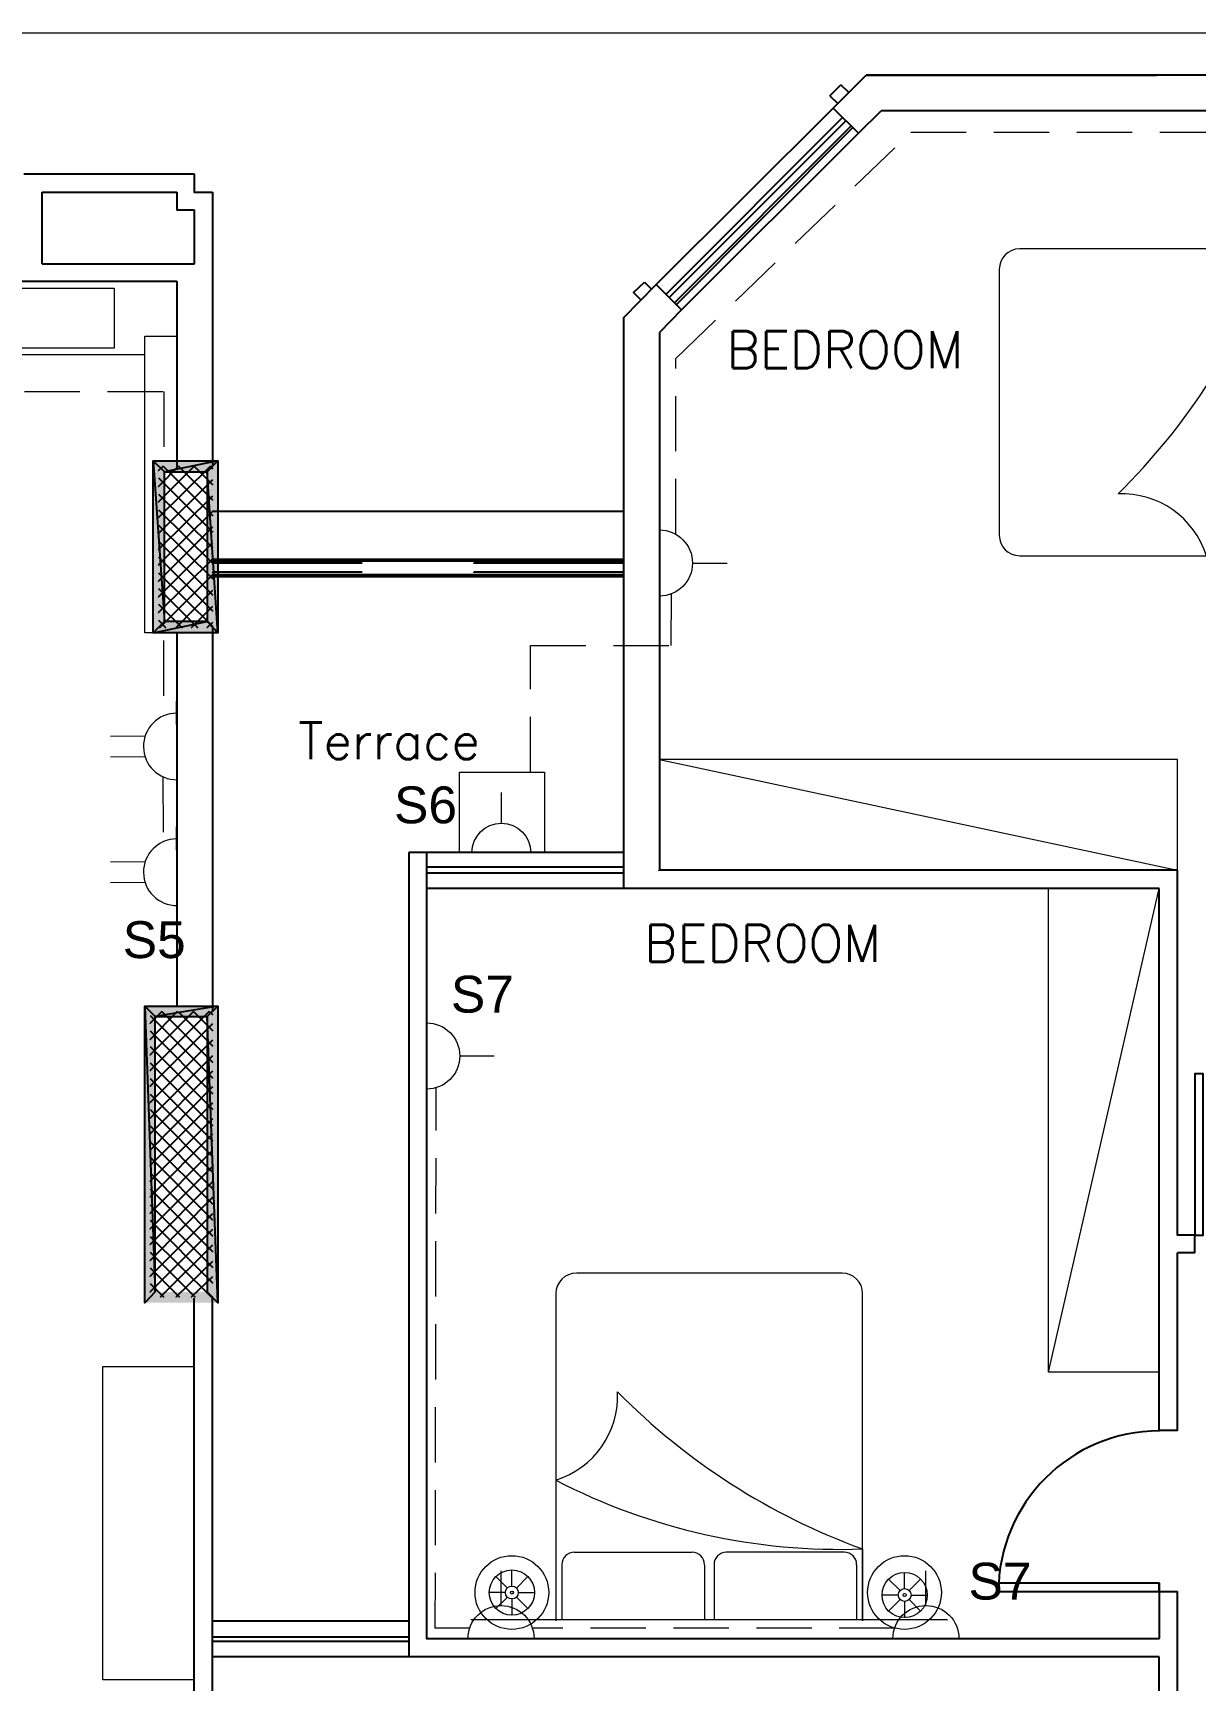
# Model space of a CAD drawing. Header units: inches. Extents: x 14 to 158, y 51 to 94.
# Drawn here: x 68.37 to 74.67, y 84.09 to 93.03 of the extents above; entities that cross this region are included whole.
import ezdxf

# ---------------------------------------------------------------- set-up
doc = ezdxf.new("R2010")
doc.units = ezdxf.units.IN
doc.header["$LTSCALE"] = 0.6
doc.header["$MEASUREMENT"] = 0
doc.linetypes.add('DASHED', pattern=[0.75, 0.5, -0.25])
doc.layers.get('0').update_dxf_attribs({"color": 253, "lineweight": 0})
for name, color, linetype, lineweight in [('fur', 253, 'Continuous', 0), ('Furniture', 253, 'Continuous', 0), ('K Furniture', 253, 'Continuous', 0), ('POWER-1', 3, 'Continuous', 0), ('text', 3, 'Continuous', 0), ('wiring1', 3, 'DASHED', 0)]:
    doc.layers.add(name, color=color, linetype=linetype, lineweight=lineweight)
doc.styles.add('SIMPLEX', font='SIMPLEX.SHX')
doc.styles.get("Standard").update_dxf_attribs({"font": 'arial.ttf'})

# ---------------------------------------------------------------- blocks, each defined once
blk = doc.blocks.new('A$C7ABF570E')
at = {"layer": 'Furniture'}
for p, q in [((2.586, 0.0524), (0, 0.0524)), ((2.4874, 0.0524), (2.4296, 0.0524))]:
    blk.add_line(p, q, dxfattribs=at)
at = {"layer": 'K Furniture'}
for p, q in [((2.0143, 1.9331), (0.5718, 1.9331)), ((0.4608, 1.8221), (0.4608, 0.0467)), ((2.1252, 0.0467), (2.1252, 1.8221)), ((0.5607, 0.4183), (1.1998, 0.4183)), ((0.5607, 0.4183), (1.1998, 0.4183)), ((2.0253, 0.4183), (1.3863, 0.4183)), ((2.0253, 0.4183), (1.3863, 0.4183)), ((2.1252, 0.4366), (2.1252, 0.0467)), ((0.1974, 0.2246, 0), (0.1352, 0.2868, 0)), ((0.222, 0.2348, 0), (0.222, 0.3227, 0)), ((0.2466, 0.2246, 0), (0.3088, 0.2868, 0)), ((0.4932, 0.3508), (0.4932, 0.0524)), ((1.2673, 0.3508), (1.2673, 0.0524)), ((1.3188, 0.3508), (1.3188, 0.0524)), ((2.0929, 0.3508), (2.0929, 0.0524)), ((2.3287, 0.211), (2.2665, 0.2731)), ((2.3533, 0.2212), (2.3533, 0.3091)), ((2.3779, 0.211), (2.4401, 0.2731)), ((0.1872, 0.2, 0), (0.0993, 0.2, 0)), ((0.2568, 0.2, 0), (0.3447, 0.2, 0)), ((2.3185, 0.1864), (2.2306, 0.1864)), ((2.3881, 0.1864), (2.476, 0.1864)), ((0.1974, 0.1754, 0), (0.1352, 0.1132, 0)), ((0.222, 0.1652, 0), (0.222, 0.0773, 0)), ((0.2466, 0.1754, 0), (0.3088, 0.1132, 0)), ((2.3287, 0.1617), (2.2665, 0.0996)), ((2.3533, 0.1515), (2.3533, 0.0636)), ((2.3779, 0.1617), (2.4401, 0.0996))]:
    blk.add_line(p, q, dxfattribs=at)
for centre, radius in [((0.222, 0.2, 0), 0.2), ((2.3524, 0.2, 0), 0.2), ((0.222, 0.2, 0), 0.1227), ((2.3533, 0.1864), 0.1227), ((0.222, 0.2, 0), 0.0348), ((0.222, 0.2, 0), 0.00828), ((2.3533, 0.1864), 0.0348), ((2.3533, 0.1864), 0.00828)]:
    blk.add_circle(centre, radius, dxfattribs=at)
for centre, radius, start, end in [((0.5718, 1.8221), 0.111, 90, 180), ((2.0143, 1.8221), 0.111, 0, 90), ((0.3169, 1.2669), 0.4794, 287.4621, 2.62083), ((3.3458, 3.8037), 3.5815, 224.60229, 250.07395), ((2.0005, 3.7801), 3.3458, 242.59989, 272.13581), ((0.5607, 0.3508), 0.0675, 90, 180), ((0.5607, 0.3508), 0.0675, 90, 180), ((1.1998, 0.3508), 0.0675, 0, 90), ((1.1998, 0.3508), 0.0675, 0, 90), ((1.3863, 0.3508), 0.0675, 90, 180), ((1.3863, 0.3508), 0.0675, 90, 180), ((2.0253, 0.3508), 0.0675, 360, 90), ((2.0253, 0.3508), 0.0675, 0, 90)]:
    blk.add_arc(centre, radius, start, end, dxfattribs=at)
blk = doc.blocks.new('SO-10')
at = {"layer": 'POWER-1'}
for p, q in [((0, 0.1761), (0, 0.3603)), ((0.25, 0), (-0.25, 0))]:
    blk.add_line(p, q, dxfattribs=at)
blk.add_arc((0, 0), 0.1761, 0, 180, dxfattribs=at)
blk = doc.blocks.new('so-10-10')
at = {"layer": 'POWER-1'}
blk.add_line((-0.911, 0), (-0.018, 0), dxfattribs=at)
for points in [[(-0.546, 0.303), (-0.546, 0.631)], [(-0.349, 0.301), (-0.349, 0.631)], [(0, 0), (-0.901, 0)]]:
    blk.add_lwpolyline(points, dxfattribs=at)
blk.add_arc((-0.45, 0), 0.317, 0, 180, dxfattribs=at)

msp = doc.modelspace()

# ---------------------------------------------------------------- hatches: boundary and pattern name
h = msp.add_hatch(color=256)
h.paths.add_polyline_path([(69.313, 90.6451), (69.3696, 90.7044), (69.08, 90.6451)])
h.paths.add_polyline_path([(69.3696, 90.7044), (69.08, 90.6451), (69.0193, 90.7044)])
h.paths.add_polyline_path([(69.08, 90.6451), (69.0193, 90.7044), (69.08, 89.8328)])
h.paths.add_polyline_path([(69.0193, 90.7044), (69.08, 89.8328), (69.0193, 89.7721)])
h.paths.add_polyline_path([(69.08, 89.8328), (69.0193, 89.7721), (69.313, 89.8328)])
h.paths.add_polyline_path([(69.0193, 89.7721), (69.313, 89.8328), (69.3696, 89.7721)])
h.paths.add_polyline_path([(69.313, 89.8328), (69.3696, 89.7721), (69.313, 90.6451)])
h.paths.add_polyline_path([(69.3696, 89.7721), (69.313, 90.6451), (69.3696, 90.7044)])
h = msp.add_hatch(color=256)
h.paths.add_polyline_path([(69.313, 87.6897), (69.3696, 87.7463), (69.0303, 87.6897)])
h.paths.add_polyline_path([(69.3696, 87.7463), (69.0303, 87.6897), (68.9738, 87.7463)])
h.paths.add_polyline_path([(69.0303, 87.6897), (68.9738, 87.7463), (69.0303, 86.1962)])
h.paths.add_polyline_path([(68.9738, 87.7463), (69.0303, 86.1962), (68.9738, 86.1369)])
h.paths.add_polyline_path([(69.0303, 86.1962), (68.9738, 86.1369), (69.313, 86.1962)])
h.paths.add_polyline_path([(68.9738, 86.1369), (69.313, 86.1962), (69.3696, 86.1369)])
h.paths.add_polyline_path([(69.313, 86.1962), (69.3696, 86.1369), (69.313, 87.6897)])
h.paths.add_polyline_path([(69.3696, 86.1369), (69.313, 87.6897), (69.3696, 87.7463)])

# ---------------------------------------------------------------- linework, layer by layer
for p, q in [((68.9738, 89.7721), (68.9738, 91.3815)), ((68.9738, 91.3815), (69.1475, 91.3815)), ((69.0193, 89.7721), (68.9738, 89.7721))]:
    msp.add_line(p, q)
msp.add_lwpolyline([(49.7235, 93.0265), (82.2429, 93.0265), (82.2429, 73.4364), (49.7235, 73.4364)], close=True)
at = {"linetype": 'Continuous', "lineweight": -2}
for points in [[(72.7097, 92.6185), (72.889, 92.7978), (72.889, 92.7978)], [(72.889, 92.7978), (74.4639, 92.7978), (74.4639, 92.7978)], [(75.8374, 92.7978), (72.889, 92.7978), (72.889, 92.7978)], [(72.6917, 92.6847), (72.751, 92.7454), (72.751, 92.7454)], [(72.6917, 92.6847), (72.7345, 92.6433), (72.7345, 92.6433)], [(72.7938, 92.7026), (72.751, 92.7454), (72.751, 92.7454)], [(72.7097, 92.6185), (71.7485, 91.6614), (71.7485, 91.6614)], [(72.7097, 92.6185), (72.8462, 92.4834), (72.9703, 92.6047)], [(75.643, 92.6047), (72.9703, 92.6047), (72.9703, 92.6047)], [(72.7621, 92.5689), (71.8022, 91.609), (71.8022, 91.609)], [(72.78, 92.5509), (71.8188, 91.5911), (71.8188, 91.5911)], [(72.8076, 92.5234), (71.8478, 91.5621), (71.8478, 91.5621)], [(72.8145, 92.5123), (71.8588, 91.5525), (71.8588, 91.5525)], [(72.8462, 92.4834), (71.8864, 91.5235), (71.8864, 91.5235)], [(68.3173, 92.2613), (69.2427, 92.2613), (69.2427, 92.2613)], [(69.2427, 92.2613), (69.2427, 92.1634), (69.3406, 92.1634)], [(68.4166, 92.1634), (69.1475, 92.1634), (69.1475, 92.1634)], [(68.4166, 91.7745), (68.4166, 92.1634), (68.4166, 92.1634)], [(69.1475, 92.1634), (69.1475, 92.0669), (69.2427, 92.0669)], [(69.3406, 92.1634), (69.3406, 90.6768), (69.3406, 90.6768)], [(69.2427, 92.0669), (69.2427, 91.7745), (69.2427, 91.7745)], [(68.4166, 91.7745), (69.2427, 91.7745), (69.2427, 91.7745)], [(68.2001, 91.6794), (69.1475, 91.6794), (69.1475, 91.6794)], [(69.1475, 91.6794), (69.1475, 90.6768), (69.1475, 90.6768)], [(71.5719, 91.4808), (71.7485, 91.6614), (71.8864, 91.5235), (71.7664, 91.4008)], [(71.6257, 91.6187), (71.685, 91.6752), (71.685, 91.6752)], [(71.6671, 91.5773), (71.6257, 91.6187), (71.6257, 91.6187)], [(71.685, 91.6752), (71.7236, 91.6366), (71.7236, 91.6366)], [(71.5719, 91.4808), (71.5719, 88.3848), (71.5719, 88.3848)], [(71.7664, 91.4008), (71.7664, 88.4841), (71.7664, 88.4841)], [(69.331, 90.6768), (69.0482, 90.3982), (69.0482, 90.3982)], [(69.2427, 90.6768), (69.0482, 90.4823), (69.0482, 90.4823)], [(69.1572, 90.6768), (69.0482, 90.5665), (69.0482, 90.5665)], [(69.0731, 90.6768), (69.0482, 90.652), (69.0482, 90.652)], [(69.0731, 90.6768), (69.3406, 90.4079), (69.3406, 90.4079)], [(69.1572, 90.6768), (69.3406, 90.4934), (69.3406, 90.4934)], [(69.2427, 90.6768), (69.3406, 90.5775), (69.3406, 90.5775)], [(69.331, 90.6768), (69.3406, 90.663), (69.3406, 90.663)], [(69.0482, 90.6133), (69.3406, 90.3196), (69.3406, 90.3196)], [(69.3406, 90.6023), (69.0482, 90.3099), (69.0482, 90.3099)], [(69.0482, 90.5251), (69.3406, 90.2355), (69.3406, 90.2355)], [(69.3406, 90.514), (69.0482, 90.2244), (69.0482, 90.2244)], [(69.0482, 90.4396), (69.3406, 90.15), (69.3406, 90.15)], [(69.3406, 90.4299), (69.0482, 90.1403), (69.0482, 90.1403)], [(69.0482, 90.3555), (69.3406, 90.0658), (69.3406, 90.0658)], [(69.3406, 90.4327), (71.5719, 90.4327), (71.5719, 90.4327)], [(69.3406, 90.4327), (71.5719, 90.4327), (71.5719, 90.4327)], [(69.3406, 90.3444), (69.0482, 90.0521), (69.0482, 90.0521)], [(69.0482, 90.27), (69.3406, 89.9776), (69.3406, 89.9776)], [(69.3406, 90.2603), (69.0482, 89.9666), (69.0482, 89.9666)], [(69.0482, 90.1817), (69.3406, 89.8921), (69.3406, 89.8921)], [(69.3406, 90.172), (69.0482, 89.8824), (69.0482, 89.8824)], [(69.3406, 90.172), (71.5719, 90.172), (71.5719, 90.172)], [(69.3406, 90.172), (71.5719, 90.172), (71.5719, 90.172)], [(69.0482, 90.0976), (69.3406, 89.808), (69.3406, 89.808)], [(69.3406, 90.0865), (69.0551, 89.8011), (69.0551, 89.8011)], [(71.5719, 90.161), (69.3406, 90.161), (69.3406, 90.161)], [(71.5719, 90.161), (69.3406, 90.161), (69.3406, 90.161)], [(70.1529, 90.15), (69.3406, 90.15), (69.3406, 90.15)], [(70.1529, 90.15), (69.3406, 90.15), (69.3406, 90.15)], [(70.1529, 90.1003), (69.3406, 90.1003), (69.3406, 90.1003)], [(70.1529, 90.1003), (69.3406, 90.1003), (69.3406, 90.1003)], [(71.5719, 90.0865), (69.3406, 90.0865), (69.3406, 90.0865)], [(71.5719, 90.0865), (69.3406, 90.0865), (69.3406, 90.0865)], [(71.5719, 90.15), (70.7597, 90.15), (70.7597, 90.15)], [(71.5719, 90.15), (70.7597, 90.15), (70.7597, 90.15)], [(71.5719, 90.1003), (70.7597, 90.1003), (70.7597, 90.1003)], [(71.5719, 90.1003), (70.7597, 90.1003), (70.7597, 90.1003)], [(69.0482, 90.0121), (69.2592, 89.8011), (69.2592, 89.8011)], [(69.3406, 90.0024), (69.1434, 89.8011), (69.1434, 89.8011)], [(69.3406, 90.0769), (71.5719, 90.0769), (71.5719, 90.0769)], [(69.3406, 90.0769), (71.5719, 90.0769), (71.5719, 90.0769)], [(69.0482, 89.9279), (69.1751, 89.8011), (69.1751, 89.8011)], [(69.3406, 89.9142), (69.2275, 89.8011), (69.2275, 89.8011)], [(69.0482, 89.8397), (69.0869, 89.8011), (69.0869, 89.8011)], [(69.3406, 89.8286), (69.313, 89.8011), (69.313, 89.8011)], [(69.1475, 89.7721), (69.1475, 87.7463), (69.1475, 87.7463)], [(69.3406, 89.8011), (69.3406, 87.7173), (69.3406, 87.7173)], [(70.4066, 88.5792), (70.4066, 84.2158), (70.4066, 84.2158)], [(70.5032, 88.5792), (70.4066, 88.5792), (70.4066, 88.5792)], [(70.5032, 88.5792), (70.4066, 88.5792), (70.4066, 88.5792)], [(70.5032, 88.5792), (70.5032, 84.3151), (74.4776, 84.3151)], [(71.5719, 88.5792), (70.5032, 88.5792), (70.5032, 88.5792)], [(71.5719, 88.5792), (70.5032, 88.5792), (70.5032, 88.5792)], [(70.5032, 88.502), (71.5719, 88.502), (71.5719, 88.502)], [(70.5032, 88.502), (71.5719, 88.502), (71.5719, 88.502)], [(70.5032, 88.4703), (71.5719, 88.4703), (71.5719, 88.4703)], [(70.5032, 88.4703), (71.5719, 88.4703), (71.5719, 88.4703)], [(74.5769, 88.4841), (71.7636, 88.4841), (71.7636, 88.4841)], [(74.5769, 88.4841), (71.7636, 88.4841), (71.7636, 88.4841)], [(74.5769, 86.5037), (74.5769, 88.4841), (74.5769, 88.4841)], [(71.5719, 88.3848), (70.5032, 88.3848), (70.5032, 88.3848)], [(71.5719, 88.3848), (70.5032, 88.3848), (70.5032, 88.3848)], [(74.4776, 88.3848), (71.5692, 88.3848), (71.5692, 88.3848)], [(74.4776, 88.3848), (71.5692, 88.3848), (71.5692, 88.3848)], [(74.4776, 85.446), (74.4776, 88.3848), (74.4776, 88.3848)], [(69.3241, 87.7173), (69.0027, 87.3973), (69.0027, 87.3973)], [(69.2386, 87.7173), (69.0027, 87.4815), (69.0027, 87.4815)], [(69.1503, 87.7173), (69.0027, 87.5656), (69.0027, 87.5656)], [(69.0662, 87.7173), (69.0027, 87.6539), (69.0027, 87.6539)], [(69.0027, 87.6966), (69.3406, 87.3574), (69.3406, 87.3574)], [(69.0662, 87.7173), (69.3406, 87.4429), (69.3406, 87.4429)], [(69.1544, 87.7173), (69.3406, 87.5311), (69.3406, 87.5311)], [(69.2386, 87.7173), (69.3406, 87.6152), (69.3406, 87.6152)], [(69.3241, 87.7173), (69.3406, 87.7007), (69.3406, 87.7007)], [(69.3406, 87.6511), (69.0027, 87.3118), (69.0027, 87.3118)], [(69.0027, 87.6125), (69.3406, 87.2732), (69.3406, 87.2732)], [(69.3406, 87.5628), (69.0027, 87.2236), (69.0027, 87.2236)], [(69.0027, 87.527), (69.3406, 87.1877), (69.3406, 87.1877)], [(69.3406, 87.4773), (69.0027, 87.1395), (69.0027, 87.1395)], [(69.0027, 87.4387), (69.3406, 87.0995), (69.3406, 87.0995)], [(69.3406, 87.3932), (69.0027, 87.054), (69.0027, 87.054)], [(69.0027, 87.3546), (69.3406, 87.0153), (69.3406, 87.0153)], [(69.3406, 87.3091), (69.0027, 86.9657), (69.0027, 86.9657)], [(69.0027, 87.2691), (69.3406, 86.9312), (69.3406, 86.9312)], [(69.3406, 87.2208), (69.0027, 86.8816), (69.0027, 86.8816)], [(69.0027, 87.185), (69.3406, 86.8457), (69.3406, 86.8457)], [(69.3406, 87.1353), (69.0027, 86.7961), (69.0027, 86.7961)], [(69.0027, 87.0967), (69.3406, 86.7575), (69.3406, 86.7575)], [(69.3406, 87.0512), (69.0027, 86.712), (69.0027, 86.712)], [(69.0027, 87.0112), (69.3406, 86.6733), (69.3406, 86.6733)], [(69.3406, 86.9629), (69.0027, 86.6237), (69.0027, 86.6237)], [(69.0027, 86.9271), (69.3406, 86.5878), (69.3406, 86.5878)], [(69.3406, 86.8774), (69.0027, 86.5382), (69.0027, 86.5382)], [(69.0027, 86.843), (69.3406, 86.4996), (69.3406, 86.4996)], [(69.3406, 86.7933), (69.0027, 86.4541), (69.0027, 86.4541)], [(69.0027, 86.7547), (69.3406, 86.4155), (69.3406, 86.4155)], [(69.3406, 86.7078), (69.0027, 86.3658), (69.0027, 86.3658)], [(69.0027, 86.6692), (69.3406, 86.3299), (69.3406, 86.3299)], [(69.3406, 86.6196), (69.0027, 86.2817), (69.0027, 86.2817)], [(69.0027, 86.5851), (69.3406, 86.2458), (69.3406, 86.2458)], [(69.3406, 86.5354), (69.0027, 86.1962), (69.0027, 86.1962)], [(74.6721, 86.5037), (74.5769, 86.5037), (74.5769, 86.5037)], [(74.6721, 86.4086), (74.6721, 86.5037), (74.6721, 86.5037)], [(69.0027, 86.4968), (69.3337, 86.1686), (69.3337, 86.1686)], [(69.3406, 86.4499), (69.0593, 86.1686), (69.0593, 86.1686)], [(69.0027, 86.4113), (69.2455, 86.1686), (69.2455, 86.1686)], [(69.0027, 86.3272), (69.1613, 86.1686), (69.1613, 86.1686)], [(69.3406, 86.3617), (69.1434, 86.1686), (69.1434, 86.1686)], [(74.5769, 85.446), (74.5769, 86.4086), (74.5769, 86.4086)], [(74.6721, 86.4086), (74.5769, 86.4086), (74.5769, 86.4086)], [(69.0027, 86.2417), (69.0758, 86.1686), (69.0758, 86.1686)], [(69.3406, 86.2775), (69.2275, 86.1686), (69.2275, 86.1686)], [(69.2427, 80.724), (69.2427, 86.1617), (69.2427, 86.1617)], [(69.3406, 80.724), (69.3406, 86.1645), (69.3406, 86.1645)], [(74.4776, 85.446), (74.5769, 85.446), (74.5769, 85.446)], [(74.4776, 84.6158), (74.4776, 84.3151), (74.4776, 84.3151)], [(74.4776, 84.5703), (74.5769, 84.5703), (74.5769, 84.5703)], [(74.5769, 83.8269), (74.5769, 84.5703)], [(70.4066, 84.4103), (69.3406, 84.4103), (69.3406, 84.4103)], [(70.4066, 84.4103), (69.3406, 84.4103), (69.3406, 84.4103)], [(69.3406, 84.3248), (70.4066, 84.3248), (70.4066, 84.3248)], [(69.3406, 84.3248), (70.4066, 84.3248), (70.4066, 84.3248)], [(70.4066, 84.3), (69.3406, 84.3), (69.3406, 84.3)], [(70.4066, 84.3), (69.3406, 84.3), (69.3406, 84.3)], [(70.4066, 84.2158), (69.3406, 84.2158), (69.3406, 84.2158)], [(70.4066, 84.2158), (69.3406, 84.2158), (69.3406, 84.2158)], [(74.4776, 84.2158), (70.4066, 84.2158), (70.4066, 84.2158)], [(74.4776, 83.8269), (74.4776, 84.2158), (74.4776, 84.2158)]]:
    msp.add_lwpolyline(points, dxfattribs=at)
for points in [[(69.3696, 90.7044), (69.08, 90.6451), (69.0193, 90.7044)], [(69.08, 90.6451), (69.0193, 90.7044), (69.08, 89.8328)], [(69.0193, 90.7044), (69.08, 89.8328), (69.0193, 89.7721)], [(69.313, 90.6451), (69.3696, 90.7044), (69.08, 90.6451)], [(69.3696, 89.7721), (69.313, 90.6451), (69.3696, 90.7044)], [(69.313, 89.8328), (69.3696, 89.7721), (69.313, 90.6451)], [(69.08, 89.8328), (69.0193, 89.7721), (69.313, 89.8328)], [(69.0193, 89.7721), (69.313, 89.8328), (69.3696, 89.7721)], [(69.3696, 87.7463), (69.0303, 87.6897), (68.9738, 87.7463)], [(69.0303, 87.6897), (68.9738, 87.7463), (69.0303, 86.1962)], [(68.9738, 87.7463), (69.0303, 86.1962), (68.9738, 86.1369)], [(69.313, 87.6897), (69.3696, 87.7463), (69.0303, 87.6897)], [(69.3696, 86.1369), (69.313, 87.6897), (69.3696, 87.7463)], [(69.313, 86.1962), (69.3696, 86.1369), (69.313, 87.6897)], [(74.6721, 86.5037), (74.7176, 86.5037), (74.7176, 87.3794), (74.6721, 87.3794)], [(74.4776, 84.5703), (74.4776, 84.6158), (73.6061, 84.6158), (73.6061, 84.5703)]]:
    msp.add_lwpolyline(points, close=True, dxfattribs=at)
msp.add_open_spline([(74.479, 85.4419), (73.9963, 85.4419), (73.6061, 85.0516), (73.6061, 84.5689)], degree=3, dxfattribs=at)
at = {"layer": 'fur'}
for points in [[(67.8027, 91.6419), (68.8073, 91.6419), (68.8073, 91.3158), (67.8027, 91.3158)], [(68.747, 85.7914), (69.2427, 85.7914), (69.2427, 84.0909), (68.747, 84.0909)]]:
    msp.add_lwpolyline(points, close=True, dxfattribs=at)
msp.add_lwpolyline([(68.9738, 91.2794), (64.5897, 91.2794)], dxfattribs=at)
at = {"layer": 'Furniture'}
for p, q in [((74.5769, 89.0841), (71.7664, 89.0841)), ((71.7664, 89.0841), (74.5769, 88.4841)), ((74.5769, 88.4841), (74.5769, 89.0841)), ((73.8776, 85.7598), (73.8776, 88.3848)), ((73.8776, 85.7598), (74.4776, 88.3848)), ((74.4776, 85.7598), (73.8776, 85.7598))]:
    msp.add_line(p, q, dxfattribs=at)
at = {"layer": 'POWER-1'}
msp.add_lwpolyline([(70.6823, 88.5792), (70.6823, 89.0166), (71.1436, 89.0166), (71.1436, 88.5792)], close=True, dxfattribs=at)
at = {"layer": 'wiring1', "linetype": 'DASHED'}
for p, q in [((71.8546, 91.2594), (73.1314, 92.4875)), ((73.1314, 92.4875), (75.554, 92.4875)), ((71.8546, 90.3067), (71.8546, 91.2594)), ((64.721, 91.0805), (69.0778, 91.0805)), ((69.0778, 91.0805), (69.0751, 89.3209)), ((71.8309, 89.7031), (71.8314, 89.9833)), ((71.0674, 89.0166), (71.0674, 89.7031)), ((71.0674, 89.7031), (71.8309, 89.7031)), ((69.0719, 88.9906), (69.0742, 88.6383)), ((70.5499, 84.3712), (70.555, 87.3045)), ((70.7367, 84.3712), (70.5499, 84.3712)), ((73.0425, 84.3725), (71.077, 84.3726))]:
    msp.add_line(p, q, dxfattribs=at)

# ---------------------------------------------------------------- block references
at = {"rotation": 90}
msp.add_blockref('A$C7ABF570E', (75.5437, 89.7295), dxfattribs=at)
msp.add_blockref('A$C7ABF570E', (70.7437, 84.3651, 0))
at = {"layer": 'POWER-1'}
for name, p, xscale, yscale, zscale, rotation in [('SO-10', (71.7664, 90.1505), -1.018594020618941, 1.018594020618941, 1.018594020618941, 270), ('so-10-10', (69.1453, 89.412), 0.5704280906988373, 0.5704280906988373, 0.5704280906988373, 90.50577490429777), ('so-10-10', (69.1453, 88.7298), 0.5704280906988373, 0.5704280906988373, 0.5704280906988373, 90.50577490429777), ('SO-10', (70.5032, 87.4762), -1.018594020618941, 1.018594020618941, 1.018594020618941, 270)]:
    msp.add_blockref(name, p, dxfattribs=dict(at, xscale=xscale, yscale=yscale, zscale=zscale, rotation=rotation))
for p, xscale, yscale, zscale in [((70.909, 88.5792), -0.906794626343933, 0.906794626343933, 0.906794626343933), ((70.9071, 84.3151), -1.018594020618941, 1.018594020618941, 1.018594020618941), ((73.2124, 84.3151), -1.018594020618941, 1.018594020618941, 1.018594020618941)]:
    msp.add_blockref('SO-10', p, dxfattribs=dict(at, xscale=xscale, yscale=yscale, zscale=zscale))

# ---------------------------------------------------------------- texts
at = {"style": 'SIMPLEX'}
for s, p in [('BEDROOM', (72.1313, 91.208, 0)), ('Terrace', (69.8067, 89.0862, 0)), ('BEDROOM', (71.6837, 87.9869, 0))]:
    msp.add_text(s, height=0.2, dxfattribs=at).set_placement(p)
at = {"layer": 'text', "linetype": 'DASHED', "char_height": 0.2, "attachment_point": 1}
for s, insert in [('S6', (70.3265, 88.9384)), ('S5', (68.8543, 88.2072)), ('S7', (70.635, 87.9115)), ('S7', (73.4433, 84.7269))]:
    msp.add_mtext_dynamic_manual_height_columns(s, width=0.086131, gutter_width=1, heights=[0], dxfattribs=dict(at, insert=insert))

doc.saveas('drawing.dxf')
